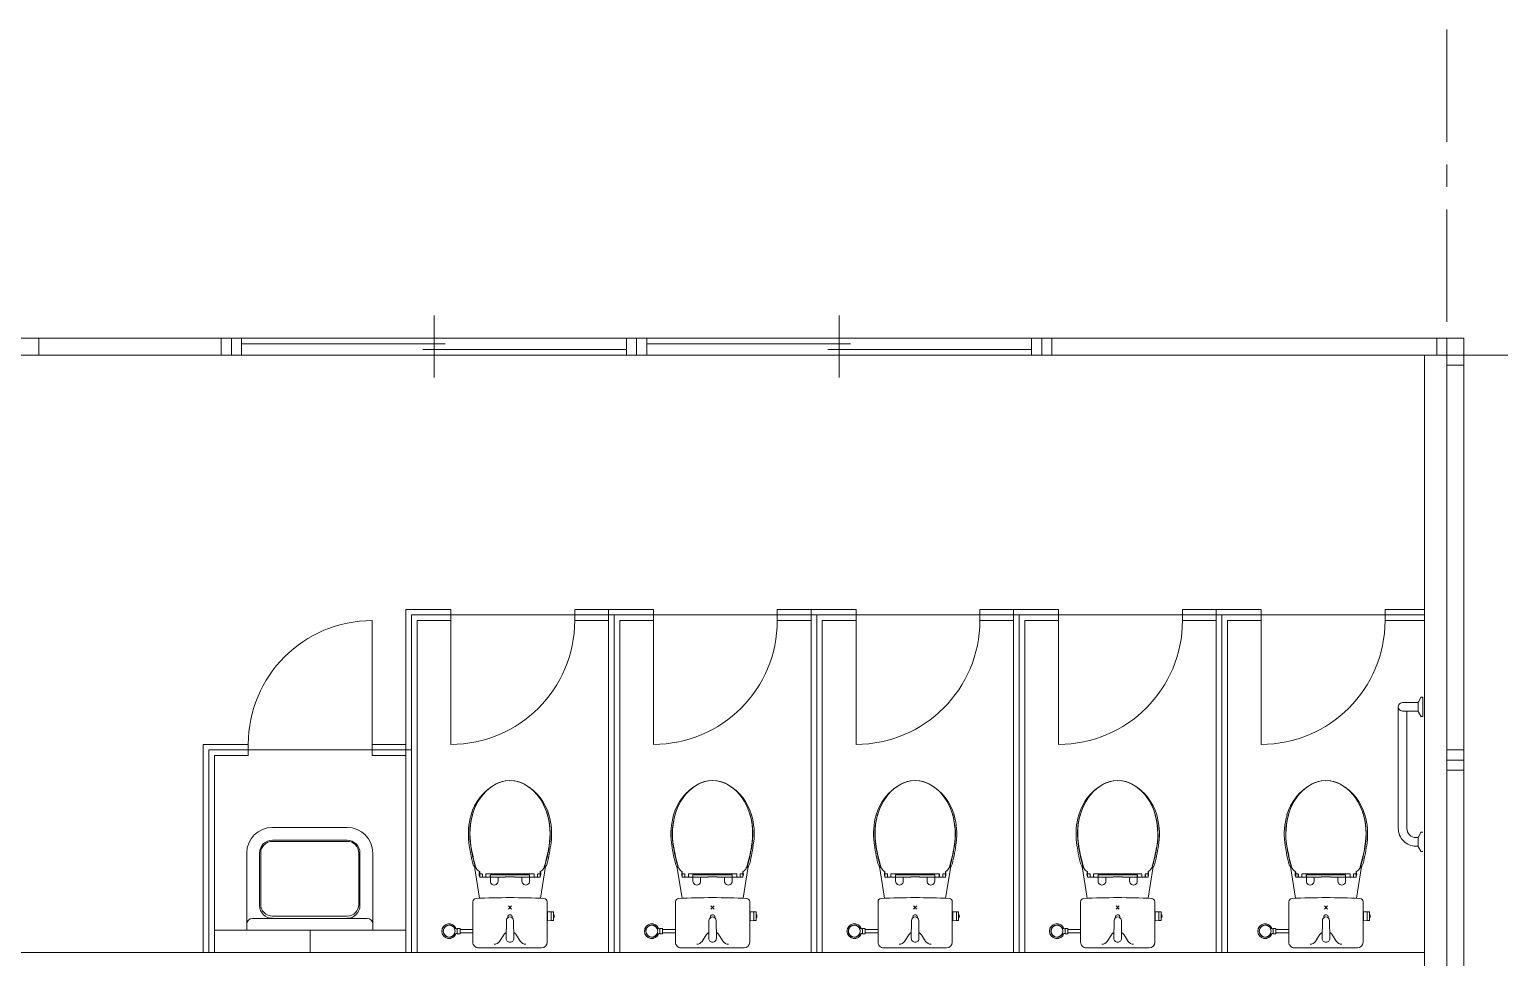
# Model space of a CAD drawing. Units: millimetres at full size, sheet at 1:100. Extents: x -84100 to 167013, y -59450 to 59350.
# Drawn here: x 154697 to 161229, y 34953 to 39077 of the extents above; entities that cross this region are included whole.
import ezdxf

# ---------------------------------------------------------------- set-up
doc = ezdxf.new("R2010")
doc.units = ezdxf.units.MM
doc.header["$LTSCALE"] = 100
doc.linetypes.add('CHAIN1', pattern=[8, 5, -1, 1, -1])
for name, color, linetype, lineweight in [('0-2_間仕切り', 5, 'Continuous', 9), ('0-4_通り芯', 3, 'Continuous', 9), ('0-5_通芯符号', 3, 'CHAIN1', 9), ('0-7_作図線', 7, 'Continuous', 9), ('0-9_階段', 6, 'Continuous', 9), ('0-B_部屋面積', 4, 'Continuous', 9)]:
    doc.layers.add(name, color=color, linetype=linetype, lineweight=lineweight)

msp = doc.modelspace()

# ---------------------------------------------------------------- linework, layer by layer
at = {"layer": '0-2_間仕切り'}
for p, q in [((156494.8, 37805.5), (156494.8, 37530.5)), ((158294.8, 37805.5), (158294.8, 37530.5)), ((155639.8, 37705.5), (157349.8, 37705.5)), ((157439.8, 37705.5), (159149.8, 37705.5)), ((155639.8, 37680.5), (156544.8, 37680.5)), ((155639.8, 37630.5), (157349.8, 37630.5)), ((156444.8, 37655.5), (157349.8, 37655.5)), ((157439.8, 37680.5), (158344.8, 37680.5)), ((157439.8, 37630.5), (159149.8, 37630.5)), ((158244.8, 37655.5), (159149.8, 37655.5))]:
    msp.add_line(p, q, dxfattribs=at)
at = {"layer": '0-4_通り芯'}
for p, q in [((154739.8, 37705.5), (155549.8, 37705.5)), ((159239.8, 37705.5), (160949.8, 37705.5)), ((155549.8, 37630.5), (154739.8, 37630.5)), ((159239.8, 37630.5), (160949.8, 37630.5)), ((160894.8, 32275.5), (160894.8, 37630.5)), ((160994.8, 37585.5), (160994.8, 35875.5)), ((161069.8, 35875.5), (161069.8, 37585.5)), ((160994.8, 35785.5), (160994.8, 34075.5)), ((161069.8, 34075.5), (161069.8, 35785.5)), ((160894.8, 34975.5), (152994.8, 34975.5))]:
    msp.add_line(p, q, dxfattribs=at)
at = {"layer": '0-5_通芯符号'}
for p, q in [((160994.8, 39077.4), (160994.8, 14524.4)), ((113782.3, 37630.5), (167012.6, 37630.5))]:
    msp.add_line(p, q, dxfattribs=at)
at = {"layer": '0-7_作図線'}
for p, q in [((154649.8, 37705.5), (154739.8, 37705.5)), ((154739.8, 37630.5), (154739.8, 37705.5)), ((155549.8, 37705.5), (155639.8, 37705.5)), ((155549.8, 37630.5), (155549.8, 37705.5)), ((155594.8, 37630.5), (155594.8, 37705.5)), ((155639.8, 37630.5), (155639.8, 37705.5)), ((157349.8, 37705.5), (157439.8, 37705.5)), ((157349.8, 37630.5), (157349.8, 37705.5)), ((157394.8, 37630.5), (157394.8, 37705.5)), ((157439.8, 37630.5), (157439.8, 37705.5)), ((159149.8, 37705.5), (159239.8, 37705.5)), ((159149.8, 37630.5), (159149.8, 37705.5)), ((159194.8, 37630.5), (159194.8, 37705.5)), ((159239.8, 37630.5), (159239.8, 37705.5)), ((160949.8, 37705.5), (161069.8, 37705.5)), ((160949.8, 37630.5), (160949.8, 37705.5)), ((160994.8, 37585.5), (160994.8, 37705.5)), ((161069.8, 37585.5), (161069.8, 37705.5)), ((154649.8, 37630.5), (154739.8, 37630.5)), ((155549.8, 37630.5), (155639.8, 37630.5)), ((157349.8, 37630.5), (157439.8, 37630.5)), ((159149.8, 37630.5), (159239.8, 37630.5)), ((160949.8, 37630.5), (161069.8, 37630.5)), ((160994.8, 37585.5), (161069.8, 37585.5)), ((160994.8, 35875.5), (161069.8, 35875.5)), ((160994.8, 35785.5), (160994.8, 35875.5)), ((161069.8, 35785.5), (161069.8, 35875.5)), ((160994.8, 35830.5), (161069.8, 35830.5)), ((160994.8, 35785.5), (161069.8, 35785.5))]:
    msp.add_line(p, q, dxfattribs=at)
at = {"layer": '0-9_階段'}
for p, q in [((156394.8, 36475.5), (156394.8, 34975.5)), ((160894.8, 36475.5), (156394.8, 36475.5)), ((157294.8, 36475.5), (157294.8, 34975.5)), ((158194.8, 36475.5), (158194.8, 34975.5)), ((159094.8, 36475.5), (159094.8, 34975.5)), ((159994.8, 36475.5), (159994.8, 34975.5)), ((155494.8, 35875.5), (155494.8, 34975.5)), ((156394.8, 35875.5), (155494.8, 35875.5))]:
    msp.add_line(p, q, dxfattribs=at)
at = {"layer": '0-B_部屋面積'}
for p, q in [((156219.8, 35850.5), (156219.8, 36450.5)), ((156369.8, 36500.5), (156369.8, 34975.5)), ((156569.8, 36500.5), (156369.8, 36500.5)), ((156419.8, 36450.5), (156419.8, 34975.5)), ((156569.8, 36450.5), (156419.8, 36450.5)), ((156569.8, 36500.5), (156569.8, 35900.5)), ((157119.8, 36500.5), (157119.8, 36450.5)), ((157269.8, 36500.5), (157119.8, 36500.5)), ((157269.8, 36450.5), (157119.8, 36450.5)), ((157269.8, 36500.5), (157269.8, 34975.5)), ((157469.8, 36500.5), (157269.8, 36500.5)), ((157319.8, 36450.5), (157319.8, 34975.5)), ((157469.8, 36450.5), (157319.8, 36450.5)), ((157469.8, 36500.5), (157469.8, 35900.5)), ((158019.8, 36500.5), (158019.8, 36450.5)), ((158169.8, 36500.5), (158019.8, 36500.5)), ((158169.8, 36450.5), (158019.8, 36450.5)), ((158169.8, 36500.5), (158169.8, 34975.5)), ((158369.8, 36500.5), (158169.8, 36500.5)), ((158219.8, 36450.5), (158219.8, 34975.5)), ((158369.8, 36450.5), (158219.8, 36450.5)), ((158369.8, 36500.5), (158369.8, 35900.5)), ((158919.8, 36500.5), (158919.8, 36450.5)), ((159069.8, 36500.5), (158919.8, 36500.5)), ((159069.8, 36450.5), (158919.8, 36450.5)), ((159269.8, 36500.5), (159069.8, 36500.5)), ((159069.8, 36500.5), (159069.8, 34975.5)), ((159269.8, 36450.5), (159119.8, 36450.5)), ((159119.8, 36450.5), (159119.8, 34975.5)), ((159269.8, 36500.5), (159269.8, 35900.5)), ((159969.8, 36500.5), (159819.8, 36500.5)), ((159819.8, 36500.5), (159819.8, 36450.5)), ((159969.8, 36450.5), (159819.8, 36450.5)), ((160169.8, 36500.5), (159969.8, 36500.5)), ((159969.8, 36500.5), (159969.8, 34975.5)), ((160169.8, 36450.5), (160019.8, 36450.5)), ((160019.8, 36450.5), (160019.8, 34975.5)), ((160169.8, 36500.5), (160169.8, 35900.5)), ((160719.8, 36500.5), (160719.8, 36450.5)), ((160894.8, 36500.5), (160719.8, 36500.5)), ((160894.8, 36450.5), (160719.8, 36450.5)), ((160778.7, 35527.2), (160778.7, 36067.2)), ((160867.7, 36086.2), (160797.7, 36086.2)), ((160867.7, 36045.2), (160867.7, 36089.2)), ((160868, 36090.2), (160878.3, 36108.2)), ((160887.7, 36109.7), (160880.9, 36109.7)), ((160887.7, 36024.7), (160887.7, 36109.7)), ((160867.7, 36048.2), (160797.7, 36048.2)), ((160816.7, 35527.2), (160816.7, 36048.2)), ((160878.3, 36026.2), (160868, 36044.2)), ((160887.7, 36024.7), (160880.9, 36024.7)), ((155469.8, 35900.5), (155469.8, 34975.5)), ((155669.8, 35900.5), (155469.8, 35900.5)), ((155669.8, 35850.5), (155669.8, 35900.5)), ((156369.8, 35900.5), (156219.8, 35900.5)), ((155519.8, 35850.5), (155519.8, 34975.5)), ((155669.8, 35850.5), (155519.8, 35850.5)), ((156369.8, 35850.5), (156219.8, 35850.5)), ((155776.8, 35531.5), (156108.8, 35531.5)), ((155776.8, 35474.5), (156108.8, 35474.5)), ((155776.8, 35469.5), (156108.8, 35469.5)), ((160867.7, 35486.2), (160857.7, 35486.2)), ((160867.7, 35445.2), (160867.7, 35489.2)), ((160868, 35490.2), (160878.3, 35508.2)), ((160887.7, 35509.7), (160880.9, 35509.7)), ((155662.8, 35075.5), (155662.8, 35417.5)), ((155719.8, 35417.5), (155719.8, 35184.5)), ((155724.8, 35417.5), (155724.8, 35189.5)), ((156160.8, 35189.5), (156160.8, 35417.5)), ((156165.8, 35184.5), (156165.8, 35417.5)), ((156222.8, 35075.5), (156222.8, 35417.5)), ((160867.7, 35448.2), (160857.7, 35448.2)), ((160878.3, 35426.2), (160868, 35444.2)), ((160887.7, 35424.7), (160880.9, 35424.7)), ((156696.8, 35216.4), (156674.2, 35357.5)), ((156967.7, 35216.4), (156990.4, 35357.5)), ((157596.8, 35216.4), (157574.2, 35357.5)), ((157867.8, 35216.4), (157890.4, 35357.5)), ((158496.8, 35216.4), (158474.2, 35357.5)), ((158767.8, 35216.4), (158790.4, 35357.5)), ((159396.8, 35216.4), (159374.2, 35357.5)), ((159667.8, 35216.4), (159690.4, 35357.5)), ((160321.8, 35216.4), (160299.2, 35357.5)), ((160592.8, 35216.4), (160615.4, 35357.5)), ((156697.8, 35311.5), (156697.8, 35333.3)), ((156697.8, 35324.5), (156707.8, 35324.5)), ((156698.8, 35310.5), (156709.6, 35310.5)), ((156699.5, 35324.5), (156707.6, 35324.3)), ((156709.6, 35322.2), (156709.6, 35310.5)), ((156709.8, 35322.5), (156709.8, 35311.5)), ((156710.8, 35310.5), (156723.8, 35310.5)), ((156724.8, 35311.5), (156724.8, 35324.9)), ((156724.8, 35324.9), (156725, 35324.9)), ((156725, 35311.5), (156725, 35324.9)), ((156725, 35324.9), (156802.3, 35324.9)), ((156744, 35310.5), (156726, 35310.5)), ((156745, 35319.2), (156745, 35311.5)), ((156745.3, 35320.2), (156745.3, 35292.5)), ((156809.3, 35310.5), (156746.3, 35310.5)), ((156821.3, 35320.5), (156747.1, 35321.2)), ((156779.2, 35310.5), (156779.2, 35305.5)), ((156779.3, 35305.5), (156779.3, 35292.5)), ((156813.7, 35311.5), (156850.9, 35311.5)), ((156832.3, 35320.5), (156821.3, 35320.5)), ((156843.3, 35320.5), (156832.3, 35320.5)), ((156852.3, 35320.5), (156843.3, 35320.5)), ((156917.5, 35321.2), (156852.3, 35320.5)), ((156855.3, 35310.5), (156918.3, 35310.5)), ((156862.3, 35324.9), (156939.5, 35324.9)), ((156885.3, 35292.5), (156885.3, 35305.5)), ((156885.4, 35305.5), (156885.4, 35310.5)), ((156919.3, 35320.2), (156919.3, 35292.5)), ((156919.5, 35311.5), (156919.5, 35319.2)), ((156938.5, 35310.5), (156920.5, 35310.5)), ((156939.5, 35324.9), (156939.5, 35311.5)), ((156939.5, 35324.9), (156939.8, 35324.9)), ((156939.8, 35311.5), (156939.8, 35324.9)), ((156940.8, 35310.5), (156953.8, 35310.5)), ((156954.8, 35322.5), (156954.8, 35311.5)), ((156955, 35310.5), (156955, 35322.2)), ((156955, 35310.5), (156965.8, 35310.5)), ((156956.8, 35324.5), (156966.8, 35324.5)), ((156956.9, 35324.3), (156965.1, 35324.5)), ((156966.8, 35311.5), (156966.8, 35333.3)), ((157597.8, 35311.5), (157597.8, 35333.3)), ((157597.8, 35324.5), (157607.8, 35324.5)), ((157598.8, 35310.5), (157609.6, 35310.5)), ((157599.5, 35324.5), (157607.7, 35324.3)), ((157609.6, 35322.2), (157609.6, 35310.5)), ((157609.8, 35322.5), (157609.8, 35311.5)), ((157610.8, 35310.5), (157623.8, 35310.5)), ((157624.8, 35311.5), (157624.8, 35324.9)), ((157624.8, 35324.9), (157625, 35324.9)), ((157625, 35311.5), (157625, 35324.9)), ((157625, 35324.9), (157702.3, 35324.9)), ((157644, 35310.5), (157626, 35310.5)), ((157645, 35319.2), (157645, 35311.5)), ((157645.3, 35320.2), (157645.3, 35292.5)), ((157709.3, 35310.5), (157646.3, 35310.5)), ((157721.3, 35320.5), (157647.1, 35321.2)), ((157679.2, 35310.5), (157679.2, 35305.5)), ((157679.3, 35305.5), (157679.3, 35292.5)), ((157713.6, 35311.5), (157750.9, 35311.5)), ((157732.3, 35320.5), (157721.3, 35320.5)), ((157743.3, 35320.5), (157732.3, 35320.5)), ((157752.3, 35320.5), (157743.3, 35320.5)), ((157817.5, 35321.2), (157752.3, 35320.5)), ((157755.3, 35310.5), (157818.3, 35310.5)), ((157762.3, 35324.9), (157839.5, 35324.9)), ((157785.3, 35292.5), (157785.3, 35305.5)), ((157785.4, 35305.5), (157785.4, 35310.5)), ((157819.3, 35320.2), (157819.3, 35292.5)), ((157819.5, 35311.5), (157819.5, 35319.2)), ((157838.5, 35310.5), (157820.5, 35310.5)), ((157839.5, 35324.9), (157839.5, 35311.5)), ((157839.5, 35324.9), (157839.8, 35324.9)), ((157839.8, 35311.5), (157839.8, 35324.9)), ((157840.8, 35310.5), (157853.8, 35310.5)), ((157854.8, 35322.5), (157854.8, 35311.5)), ((157855, 35310.5), (157855, 35322.2)), ((157855, 35310.5), (157865.8, 35310.5)), ((157856.8, 35324.5), (157866.8, 35324.5)), ((157856.9, 35324.3), (157865.1, 35324.5)), ((157866.8, 35311.5), (157866.8, 35333.3)), ((158497.8, 35311.5), (158497.8, 35333.3)), ((158497.8, 35324.5), (158507.8, 35324.5)), ((158498.8, 35310.5), (158509.6, 35310.5)), ((158499.5, 35324.5), (158507.6, 35324.3)), ((158509.6, 35322.2), (158509.6, 35310.5)), ((158509.8, 35322.5), (158509.8, 35311.5)), ((158510.8, 35310.5), (158523.8, 35310.5)), ((158524.8, 35311.5), (158524.8, 35324.9)), ((158524.8, 35324.9), (158525, 35324.9)), ((158525, 35311.5), (158525, 35324.9)), ((158525, 35324.9), (158602.3, 35324.9)), ((158544, 35310.5), (158526, 35310.5)), ((158545, 35319.2), (158545, 35311.5)), ((158545.3, 35320.2), (158545.3, 35292.5)), ((158609.3, 35310.5), (158546.3, 35310.5)), ((158621.3, 35320.5), (158547.1, 35321.2)), ((158579.2, 35310.5), (158579.2, 35305.5)), ((158579.3, 35305.5), (158579.3, 35292.5)), ((158613.7, 35311.5), (158650.9, 35311.5)), ((158632.3, 35320.5), (158621.3, 35320.5)), ((158643.3, 35320.5), (158632.3, 35320.5)), ((158652.3, 35320.5), (158643.3, 35320.5)), ((158717.5, 35321.2), (158652.3, 35320.5)), ((158655.3, 35310.5), (158718.3, 35310.5)), ((158662.3, 35324.9), (158739.5, 35324.9)), ((158685.3, 35292.5), (158685.3, 35305.5)), ((158685.4, 35305.5), (158685.4, 35310.5)), ((158719.3, 35320.2), (158719.3, 35292.5)), ((158719.5, 35311.5), (158719.5, 35319.2)), ((158738.5, 35310.5), (158720.5, 35310.5)), ((158739.5, 35324.9), (158739.5, 35311.5)), ((158739.5, 35324.9), (158739.8, 35324.9)), ((158739.8, 35311.5), (158739.8, 35324.9)), ((158740.8, 35310.5), (158753.8, 35310.5)), ((158754.8, 35322.5), (158754.8, 35311.5)), ((158755, 35310.5), (158755, 35322.2)), ((158755, 35310.5), (158765.8, 35310.5)), ((158756.8, 35324.5), (158766.8, 35324.5)), ((158756.9, 35324.3), (158765.1, 35324.5)), ((158766.8, 35311.5), (158766.8, 35333.3)), ((159397.8, 35311.5), (159397.8, 35333.3)), ((159397.8, 35324.5), (159407.8, 35324.5)), ((159398.8, 35310.5), (159409.6, 35310.5)), ((159399.5, 35324.5), (159407.6, 35324.3)), ((159409.6, 35322.2), (159409.6, 35310.5)), ((159409.8, 35322.5), (159409.8, 35311.5)), ((159410.8, 35310.5), (159423.8, 35310.5)), ((159424.8, 35311.5), (159424.8, 35324.9)), ((159424.8, 35324.9), (159425, 35324.9)), ((159425, 35311.5), (159425, 35324.9)), ((159425, 35324.9), (159502.3, 35324.9)), ((159444, 35310.5), (159426, 35310.5)), ((159445, 35319.2), (159445, 35311.5)), ((159445.3, 35320.2), (159445.3, 35292.5)), ((159509.3, 35310.5), (159446.3, 35310.5)), ((159521.3, 35320.5), (159447.1, 35321.2)), ((159479.2, 35310.5), (159479.2, 35305.5)), ((159479.3, 35305.5), (159479.3, 35292.5)), ((159513.7, 35311.5), (159550.9, 35311.5)), ((159532.3, 35320.5), (159521.3, 35320.5)), ((159543.3, 35320.5), (159532.3, 35320.5)), ((159552.3, 35320.5), (159543.3, 35320.5)), ((159617.5, 35321.2), (159552.3, 35320.5)), ((159555.3, 35310.5), (159618.3, 35310.5)), ((159562.3, 35324.9), (159639.5, 35324.9)), ((159585.3, 35292.5), (159585.3, 35305.5)), ((159585.4, 35305.5), (159585.4, 35310.5)), ((159619.3, 35320.2), (159619.3, 35292.5)), ((159619.5, 35311.5), (159619.5, 35319.2)), ((159638.5, 35310.5), (159620.5, 35310.5)), ((159639.5, 35324.9), (159639.5, 35311.5)), ((159639.5, 35324.9), (159639.8, 35324.9)), ((159639.8, 35311.5), (159639.8, 35324.9)), ((159640.8, 35310.5), (159653.8, 35310.5)), ((159654.8, 35322.5), (159654.8, 35311.5)), ((159655, 35310.5), (159655, 35322.2)), ((159655, 35310.5), (159665.8, 35310.5)), ((159656.8, 35324.5), (159666.8, 35324.5)), ((159656.9, 35324.3), (159665.1, 35324.5)), ((159666.8, 35311.5), (159666.8, 35333.3)), ((160322.8, 35311.5), (160322.8, 35333.3)), ((160322.8, 35324.5), (160332.8, 35324.5)), ((160323.8, 35310.5), (160334.6, 35310.5)), ((160324.5, 35324.5), (160332.6, 35324.3)), ((160334.6, 35322.2), (160334.6, 35310.5)), ((160334.8, 35322.5), (160334.8, 35311.5)), ((160335.8, 35310.5), (160348.8, 35310.5)), ((160349.8, 35324.9), (160350, 35324.9)), ((160349.8, 35311.5), (160349.8, 35324.9)), ((160350, 35324.9), (160427.3, 35324.9)), ((160350, 35311.5), (160350, 35324.9)), ((160369, 35310.5), (160351, 35310.5)), ((160370, 35319.2), (160370, 35311.5)), ((160370.3, 35320.2), (160370.3, 35292.5)), ((160434.3, 35310.5), (160371.3, 35310.5)), ((160446.3, 35320.5), (160372.1, 35321.2)), ((160404.2, 35310.5), (160404.2, 35305.5)), ((160404.3, 35305.5), (160404.3, 35292.5)), ((160427.3, 35324.9), (160428.3, 35324.9)), ((160428.3, 35324.9), (160429.4, 35324.9)), ((160429.4, 35324.9), (160430.7, 35324.9)), ((160430.7, 35324.9), (160432.1, 35324.9)), ((160432.1, 35324.9), (160433.7, 35324.9)), ((160433.7, 35324.9), (160435.4, 35324.9)), ((160435.4, 35324.9), (160437.3, 35324.9)), ((160437.3, 35324.9), (160439.3, 35324.9)), ((160438.6, 35311.5), (160475.9, 35311.5)), ((160439.3, 35324.9), (160441.5, 35324.9)), ((160441.5, 35324.9), (160443.8, 35325)), ((160443.8, 35325), (160446.3, 35325)), ((160446.3, 35325), (160451.8, 35325)), ((160457.3, 35320.5), (160446.3, 35320.5)), ((160451.8, 35325), (160457.3, 35325)), ((160457.3, 35325), (160462.8, 35325)), ((160468.3, 35320.5), (160457.3, 35320.5)), ((160462.8, 35325), (160468.3, 35325)), ((160468.3, 35325), (160470.7, 35325)), ((160470.7, 35325), (160473.1, 35324.9)), ((160473.1, 35324.9), (160475.2, 35324.9)), ((160475.2, 35324.9), (160477.3, 35324.9)), ((160477.3, 35324.9), (160479.1, 35324.9)), ((160479.1, 35324.9), (160480.9, 35324.9)), ((160480.3, 35310.5), (160543.3, 35310.5)), ((160480.9, 35324.9), (160482.4, 35324.9)), ((160482.4, 35324.9), (160483.9, 35324.9)), ((160483.9, 35324.9), (160485.2, 35324.9)), ((160485.2, 35324.9), (160486.3, 35324.9)), ((160486.3, 35324.9), (160487.3, 35324.9)), ((160510.3, 35292.5), (160510.3, 35305.5)), ((160510.4, 35305.5), (160510.4, 35310.5)), ((160544.3, 35320.2), (160544.3, 35292.5)), ((160544.5, 35311.5), (160544.5, 35319.2)), ((160563.5, 35310.5), (160545.5, 35310.5)), ((160564.5, 35324.9), (160564.5, 35311.5)), ((160564.8, 35311.5), (160564.8, 35324.9)), ((160565.8, 35310.5), (160578.8, 35310.5)), ((160579.8, 35322.5), (160579.8, 35311.5)), ((160580, 35310.5), (160580, 35322.2)), ((160580, 35310.5), (160590.8, 35310.5)), ((160581.8, 35324.5), (160591.8, 35324.5)), ((160581.9, 35324.3), (160590.1, 35324.5)), ((160591.8, 35311.5), (160591.8, 35333.3)), ((156667.3, 35200.7), (156667.3, 35021.5)), ((156839.4, 35168.4), (156825.2, 35182.6)), ((156839.4, 35182.6), (156825.2, 35168.4)), ((156997.3, 35200.7), (156997.3, 35021.5)), ((156999.3, 35153), (156997.3, 35153)), ((156999.3, 35118), (156999.3, 35156)), ((157015, 35156.5), (157000.3, 35157)), ((157015.3, 35156.2), (157015.3, 35117.7)), ((157015.3, 35156.2), (157024.3, 35156.2)), ((157025.3, 35155.2), (157025.3, 35118.7)), ((157567.3, 35200.7), (157567.3, 35021.5)), ((157739.4, 35168.4), (157725.2, 35182.6)), ((157739.4, 35182.6), (157725.2, 35168.4)), ((157897.3, 35200.7), (157897.3, 35021.5)), ((157899.3, 35153), (157897.3, 35153)), ((157899.3, 35118), (157899.3, 35156)), ((157915, 35156.5), (157900.3, 35157)), ((157915.3, 35156.2), (157915.3, 35117.7)), ((157915.3, 35156.2), (157924.3, 35156.2)), ((157925.3, 35155.2), (157925.3, 35118.7)), ((158467.3, 35200.7), (158467.3, 35021.5)), ((158639.4, 35168.4), (158625.2, 35182.6)), ((158639.4, 35182.6), (158625.2, 35168.4)), ((158797.3, 35200.7), (158797.3, 35021.5)), ((158799.3, 35153), (158797.3, 35153)), ((158799.3, 35118), (158799.3, 35156)), ((158815, 35156.5), (158800.3, 35157)), ((158815.3, 35156.2), (158815.3, 35117.7)), ((158815.3, 35156.2), (158824.3, 35156.2)), ((158825.3, 35155.2), (158825.3, 35118.7)), ((159367.3, 35200.7), (159367.3, 35021.5)), ((159539.4, 35168.4), (159525.2, 35182.6)), ((159539.4, 35182.6), (159525.2, 35168.4)), ((159697.3, 35200.7), (159697.3, 35021.5)), ((159699.3, 35153), (159697.3, 35153)), ((159699.3, 35118), (159699.3, 35156)), ((159715, 35156.5), (159700.3, 35157)), ((159715.3, 35156.2), (159715.3, 35117.7)), ((159715.3, 35156.2), (159724.3, 35156.2)), ((159725.3, 35155.2), (159725.3, 35118.7)), ((160292.3, 35200.7), (160292.3, 35021.5)), ((160464.4, 35182.6), (160450.2, 35168.4)), ((160464.4, 35168.4), (160450.2, 35182.6)), ((160622.3, 35200.7), (160622.3, 35021.5)), ((160624.3, 35153), (160622.3, 35153)), ((160624.3, 35118), (160624.3, 35156)), ((160640, 35156.5), (160625.3, 35157)), ((160640.3, 35156.2), (160649.3, 35156.2)), ((160640.3, 35156.2), (160640.3, 35117.7)), ((160650.3, 35155.2), (160650.3, 35118.7)), ((155519.8, 35075.5), (156369.8, 35075.5)), ((155687.8, 35126.5), (156197.8, 35126.5)), ((155776.8, 35137.5), (156108.8, 35137.5)), ((155944.8, 34975.5), (155944.8, 35075.5)), ((156598.3, 35081.5), (156599, 35082.3)), ((156598.3, 35081.5), (156598.3, 35059.5)), ((156599, 35082.3), (156609.5, 35082.3)), ((156610.3, 35081.5), (156609.5, 35082.3)), ((156610.3, 35081.5), (156610.3, 35059.5)), ((156667.3, 35077.8), (156610.3, 35077.8)), ((156815.3, 35038.7), (156816.3, 35117.6)), ((156849.3, 35038.7), (156848.3, 35117.6)), ((156999.3, 35121), (156997.3, 35121)), ((157015, 35117.5), (157000.3, 35117)), ((157015.3, 35117.7), (157024.3, 35117.7)), ((157498.3, 35081.5), (157499, 35082.3)), ((157498.3, 35081.5), (157498.3, 35059.5)), ((157499, 35082.3), (157509.5, 35082.3)), ((157510.3, 35081.5), (157509.5, 35082.3)), ((157510.3, 35081.5), (157510.3, 35059.5)), ((157567.3, 35077.8), (157510.3, 35077.8)), ((157715.3, 35038.7), (157716.3, 35117.6)), ((157749.3, 35038.7), (157748.3, 35117.6)), ((157899.3, 35121), (157897.3, 35121)), ((157915, 35117.5), (157900.3, 35117)), ((157915.3, 35117.7), (157924.3, 35117.7)), ((158398.3, 35081.5), (158399, 35082.3)), ((158398.3, 35081.5), (158398.3, 35059.5)), ((158399, 35082.3), (158409.6, 35082.3)), ((158410.3, 35081.5), (158409.6, 35082.3)), ((158410.3, 35081.5), (158410.3, 35059.5)), ((158467.3, 35077.8), (158410.3, 35077.8)), ((158615.3, 35038.7), (158616.3, 35117.6)), ((158649.3, 35038.7), (158648.3, 35117.6)), ((158799.3, 35121), (158797.3, 35121)), ((158815, 35117.5), (158800.3, 35117)), ((158815.3, 35117.7), (158824.3, 35117.7)), ((159298.3, 35081.5), (159299, 35082.3)), ((159298.3, 35081.5), (159298.3, 35059.5)), ((159299, 35082.3), (159309.5, 35082.3)), ((159310.3, 35081.5), (159309.5, 35082.3)), ((159310.3, 35081.5), (159310.3, 35059.5)), ((159367.3, 35077.8), (159310.3, 35077.8)), ((159515.3, 35038.7), (159516.3, 35117.6)), ((159549.3, 35038.7), (159548.3, 35117.6)), ((159699.3, 35121), (159697.3, 35121)), ((159715, 35117.5), (159700.3, 35117)), ((159715.3, 35117.7), (159724.3, 35117.7)), ((160235.3, 35081.5), (160234.5, 35082.3)), ((160235.3, 35081.5), (160235.3, 35059.5)), ((160292.3, 35077.8), (160235.3, 35077.8)), ((160440.3, 35038.7), (160441.3, 35117.6)), ((160474.3, 35038.7), (160473.3, 35117.6)), ((160624.3, 35121), (160622.3, 35121)), ((160640, 35117.5), (160625.3, 35117)), ((160640.3, 35117.7), (160649.3, 35117.7)), ((156598.3, 35059.5), (156599, 35058.8)), ((156599, 35058.8), (156609.5, 35058.8)), ((156610.3, 35059.5), (156609.5, 35058.8)), ((156667.3, 35063.2), (156610.3, 35063.2)), ((156804.3, 35054), (156785.6, 35024.4)), ((156878.9, 35024.4), (156860.2, 35054)), ((157498.3, 35059.5), (157499, 35058.8)), ((157499, 35058.8), (157509.5, 35058.8)), ((157510.3, 35059.5), (157509.5, 35058.8)), ((157567.3, 35063.2), (157510.3, 35063.2)), ((157704.3, 35054), (157685.6, 35024.4)), ((157778.9, 35024.4), (157760.2, 35054)), ((158398.3, 35059.5), (158399, 35058.8)), ((158399, 35058.8), (158409.6, 35058.8)), ((158410.3, 35059.5), (158409.6, 35058.8)), ((158467.3, 35063.2), (158410.3, 35063.2)), ((158604.3, 35054), (158585.6, 35024.4)), ((158678.9, 35024.4), (158660.2, 35054)), ((159298.3, 35059.5), (159299, 35058.8)), ((159299, 35058.8), (159309.5, 35058.8)), ((159310.3, 35059.5), (159309.5, 35058.8)), ((159367.3, 35063.2), (159310.3, 35063.2)), ((159504.3, 35054), (159485.7, 35024.4)), ((159578.9, 35024.4), (159560.2, 35054)), ((160224, 35058.8), (160234.5, 35058.8)), ((160235.3, 35059.5), (160234.5, 35058.8)), ((160292.3, 35063.2), (160235.3, 35063.2)), ((160429.3, 35054), (160410.7, 35024.4)), ((160503.9, 35024.4), (160485.2, 35054)), ((156972.3, 34996.5), (156692.3, 34996.5)), ((157872.3, 34996.5), (157592.3, 34996.5)), ((158772.3, 34996.5), (158492.3, 34996.5)), ((159672.3, 34996.5), (159392.3, 34996.5)), ((160597.3, 34996.5), (160317.3, 34996.5))]:
    msp.add_line(p, q, dxfattribs=at)
for points in [[(156802.3, 35324.9), (156803.3, 35324.9), (156804.4, 35324.9), (156805.7, 35324.9), (156807.1, 35324.9), (156808.7, 35324.9), (156810.4, 35324.9), (156812.3, 35324.9), (156814.3, 35324.9), (156816.5, 35324.9), (156818.8, 35325), (156821.3, 35325), (156826.8, 35325), (156832.3, 35325), (156837.8, 35325), (156843.3, 35325), (156845.8, 35325), (156848.1, 35324.9), (156850.2, 35324.9), (156852.3, 35324.9), (156854.2, 35324.9), (156855.9, 35324.9), (156857.5, 35324.9), (156858.9, 35324.9), (156860.2, 35324.9), (156861.3, 35324.9), (156862.3, 35324.9)], [(157702.3, 35324.9), (157703.3, 35324.9), (157704.4, 35324.9), (157705.7, 35324.9), (157707.1, 35324.9), (157708.7, 35324.9), (157710.4, 35324.9), (157712.3, 35324.9), (157714.3, 35324.9), (157716.5, 35324.9), (157718.8, 35325), (157721.3, 35325), (157726.8, 35325), (157732.3, 35325), (157737.8, 35325), (157743.3, 35325), (157745.7, 35325), (157748.1, 35324.9), (157750.2, 35324.9), (157752.3, 35324.9), (157754.2, 35324.9), (157755.9, 35324.9), (157757.4, 35324.9), (157758.9, 35324.9), (157760.2, 35324.9), (157761.3, 35324.9), (157762.3, 35324.9)], [(158602.3, 35324.9), (158603.3, 35324.9), (158604.4, 35324.9), (158605.7, 35324.9), (158607.1, 35324.9), (158608.7, 35324.9), (158610.4, 35324.9), (158612.3, 35324.9), (158614.3, 35324.9), (158616.5, 35324.9), (158618.8, 35325), (158621.3, 35325), (158626.8, 35325), (158632.3, 35325), (158637.8, 35325), (158643.3, 35325), (158645.8, 35325), (158648.1, 35324.9), (158650.3, 35324.9), (158652.3, 35324.9), (158654.2, 35324.9), (158655.9, 35324.9), (158657.4, 35324.9), (158658.9, 35324.9), (158660.2, 35324.9), (158661.3, 35324.9), (158662.3, 35324.9)], [(159502.3, 35324.9), (159503.3, 35324.9), (159504.4, 35324.9), (159505.7, 35324.9), (159507.1, 35324.9), (159508.7, 35324.9), (159510.4, 35324.9), (159512.3, 35324.9), (159514.3, 35324.9), (159516.5, 35324.9), (159518.8, 35325), (159521.3, 35325), (159526.8, 35325), (159532.3, 35325), (159537.8, 35325), (159543.3, 35325), (159545.7, 35325), (159548.1, 35324.9), (159550.2, 35324.9), (159552.3, 35324.9), (159554.1, 35324.9), (159555.9, 35324.9), (159557.4, 35324.9), (159558.9, 35324.9), (159560.2, 35324.9), (159561.3, 35324.9), (159562.3, 35324.9)], [(160542.5, 35321.2), (160477.3, 35320.5), (160468.3, 35320.5)], [(160487.3, 35324.9), (160564.5, 35324.9), (160564.8, 35324.9)], [(160223.3, 35081.5), (160224, 35082.3), (160234.5, 35082.3)], [(160223.3, 35081.5), (160223.3, 35059.5), (160224, 35058.8)]]:
    msp.add_lwpolyline(points, dxfattribs=at)
for centre in [(156562.3, 35070.5), (157462.3, 35070.5), (158362.3, 35070.5), (159262.3, 35070.5), (160187.3, 35070.5)]:
    msp.add_circle(centre, 26.2, dxfattribs=at)
for centre, radius, start, end in [((156219.8, 35900.5), 550, 89.99998, 179.99997), ((156569.8, 36450.5), 550, 269.99998, 359.99997), ((157469.8, 36450.5), 550, 269.99998, 359.99997), ((158369.8, 36450.5), 550, 269.99998, 359.99997), ((159269.8, 36450.5), 550, 269.99998, 359.99997), ((160169.8, 36450.5), 550, 269.99998, 359.99997), ((160797.7, 36067.2), 19, 89.99998, 270.00035), ((160869.7, 36089.2), 2, 150.09999, 179.99998), ((160880.9, 36106.7), 3, 89.99998, 150.10197), ((160869.7, 36045.2), 2, 179.99998, 209.89998), ((160880.9, 36027.7), 3, 209.89799, 269.99998), ((156832.3, 35602.5), 137, 54.263, 125.737), ((156832.3, 35602.5), 137, 59.91093, 120.08907), ((157732.3, 35602.5), 137, 54.263, 125.737), ((157732.3, 35602.5), 137, 59.91093, 120.08907), ((158632.3, 35602.5), 137, 54.263, 125.737), ((158632.3, 35602.5), 137, 59.91093, 120.08907), ((159532.3, 35602.5), 137, 54.263, 125.737), ((159532.3, 35602.5), 137, 59.91093, 120.08907), ((160457.3, 35602.5), 137, 54.263, 125.737), ((160457.3, 35602.5), 137, 59.91093, 120.08907), ((156877.4, 35524.6), 227, 120.08908, 163.94279), ((156883.7, 35531.1), 225, 125.73701, 162.49823), ((156787.2, 35524.6), 227, 16.05721, 59.91092), ((156780.9, 35531.1), 225, 17.50175, 54.26297), ((157777.4, 35524.6), 227, 120.08908, 163.94279), ((157783.7, 35531.1), 225, 125.73701, 162.49823), ((157687.2, 35524.6), 227, 16.05721, 59.91092), ((157680.9, 35531.1), 225, 17.50175, 54.26297), ((158677.4, 35524.6), 227, 120.08908, 163.94279), ((158683.7, 35531.1), 225, 125.73701, 162.49823), ((158587.2, 35524.6), 227, 16.05721, 59.91092), ((158580.9, 35531.1), 225, 17.50175, 54.26297), ((159577.4, 35524.6), 227, 120.08908, 163.94279), ((159583.7, 35531.1), 225, 125.73701, 162.49823), ((159487.2, 35524.6), 227, 16.05721, 59.91092), ((159480.9, 35531.1), 225, 17.50175, 54.26297), ((160502.4, 35524.6), 227, 120.08908, 163.94279), ((160508.7, 35531.1), 225, 125.73701, 162.49823), ((160412.2, 35524.6), 227, 16.05721, 59.91092), ((160405.9, 35531.1), 225, 17.50175, 54.26297), ((156954.3, 35502.5), 301, 161.21661, 188.14403), ((156974.3, 35502.5), 320, 162.49823, 189.74916), ((156710.3, 35502.5), 301, 351.85596, 18.78337), ((156690.3, 35502.5), 320, 350.25082, 17.50175), ((157854.3, 35502.5), 301, 161.21661, 188.14403), ((157874.3, 35502.5), 320, 162.49823, 189.74916), ((157610.3, 35502.5), 301, 351.85596, 18.78337), ((157590.3, 35502.5), 320, 350.25082, 17.50175), ((158754.3, 35502.5), 301, 161.21661, 188.14403), ((158774.3, 35502.5), 320, 162.49823, 189.74916), ((158510.3, 35502.5), 301, 351.85596, 18.78337), ((158490.3, 35502.5), 320, 350.25082, 17.50175), ((159654.3, 35502.5), 301, 161.21661, 188.14403), ((159674.3, 35502.5), 320, 162.49823, 189.74916), ((159410.3, 35502.5), 301, 351.85596, 18.78337), ((159390.3, 35502.5), 320, 350.25082, 17.50175), ((160579.3, 35502.5), 301, 161.21661, 188.14403), ((160599.3, 35502.5), 320, 162.49823, 189.74916), ((160335.3, 35502.5), 301, 351.85596, 18.78337), ((160315.3, 35502.5), 320, 350.25082, 17.50175), ((155776.8, 35417.5), 114, 89.99998, 179.99998), ((156108.8, 35417.5), 114, 0, 90), ((156954.3, 35502.5), 307, 163.94279, 187.26556), ((156710.3, 35502.5), 307, 352.73442, 16.05719), ((157854.3, 35502.5), 307, 163.94279, 187.26556), ((157610.3, 35502.5), 307, 352.73442, 16.05719), ((158754.3, 35502.5), 307, 163.94279, 187.26556), ((158510.3, 35502.5), 307, 352.73442, 16.05719), ((159654.3, 35502.5), 307, 163.94279, 187.26556), ((159410.3, 35502.5), 307, 352.73442, 16.05719), ((160579.3, 35502.5), 307, 163.94279, 187.26556), ((160335.3, 35502.5), 307, 352.73442, 16.05719), ((155776.8, 35417.5), 57, 89.99998, 179.99998), ((155776.8, 35417.5), 52, 89.99998, 179.99998), ((156108.8, 35417.5), 57, 0, 90), ((156108.8, 35417.5), 52, 0, 90), ((160857.7, 35527.2), 79, 179.99998, 269.99998), ((160857.7, 35527.2), 41, 179.99998, 269.99998), ((160869.7, 35489.2), 2, 150.09999, 179.99998), ((160880.9, 35506.7), 3, 89.99998, 150.10098), ((157443.3, 35564.8), 800, 187.26556, 193.98289), ((157487.8, 35578.8), 840, 188.14404, 194.30159), ((157506.5, 35593.9), 860, 189.74918, 196.01047), ((156158.1, 35593.9), 860, 343.98949, 350.25081), ((156176.7, 35578.8), 840, 345.69839, 351.85594), ((156221.2, 35564.8), 800, 346.01709, 352.73442), ((158343.3, 35564.8), 800, 187.26556, 193.98289), ((158387.8, 35578.8), 840, 188.14404, 194.30159), ((158406.5, 35593.9), 860, 189.74918, 196.01047), ((157058.1, 35593.9), 860, 343.98949, 350.25081), ((157076.7, 35578.8), 840, 345.69839, 351.85594), ((157121.2, 35564.8), 800, 346.01709, 352.73442), ((159243.3, 35564.8), 800, 187.26556, 193.98289), ((159287.8, 35578.8), 840, 188.14404, 194.30159), ((159306.5, 35593.9), 860, 189.74918, 196.01047), ((157958.1, 35593.9), 860, 343.98949, 350.25081), ((157976.7, 35578.8), 840, 345.69839, 351.85594), ((158021.2, 35564.8), 800, 346.01709, 352.73442), ((160143.3, 35564.8), 800, 187.26556, 193.98289), ((160187.9, 35578.8), 840, 188.14404, 194.30159), ((160206.5, 35593.9), 860, 189.74918, 196.01047), ((158858.1, 35593.9), 860, 343.98949, 350.25081), ((158876.7, 35578.8), 840, 345.69839, 351.85594), ((158921.2, 35564.8), 800, 346.01709, 352.73442), ((161068.3, 35564.8), 800, 187.26556, 193.98289), ((161112.8, 35578.8), 840, 188.14404, 194.30159), ((161131.5, 35593.9), 860, 189.74918, 196.01047), ((159783.1, 35593.9), 860, 343.98949, 350.25081), ((159801.7, 35578.8), 840, 345.69839, 351.85594), ((159846.2, 35564.8), 800, 346.01709, 352.73442), ((160869.7, 35445.2), 2, 179.99998, 209.89998), ((160880.9, 35427.7), 3, 209.89899, 269.99998), ((156701, 35380), 35, 193.98291, 237.85783), ((156707.8, 35380), 35, 194.30159, 214.07635), ((156713.5, 35366.4), 35, 196.01048, 207.2597), ((156713.5, 35366.4), 35, 207.25969, 240.51698), ((156694.8, 35333.3), 3, 31.39233, 60.51697), ((156969.8, 35333.3), 3, 119.48302, 148.60765), ((156951.1, 35366.4), 35, 299.48302, 332.74031), ((156963.6, 35380), 35, 302.14215, 346.01707), ((156951.1, 35366.4), 35, 332.7403, 343.98952), ((156956.8, 35380), 35, 325.92363, 345.69839), ((157601, 35380), 35, 193.98291, 237.85783), ((157607.8, 35380), 35, 194.30159, 214.07635), ((157613.5, 35366.4), 35, 196.01048, 207.2597), ((157613.5, 35366.4), 35, 207.25969, 240.51698), ((157594.8, 35333.3), 3, 31.39233, 60.51697), ((157869.8, 35333.3), 3, 119.48302, 148.60765), ((157851.1, 35366.4), 35, 299.48302, 332.74031), ((157863.6, 35380), 35, 302.14215, 346.01707), ((157851.1, 35366.4), 35, 332.7403, 343.98952), ((157856.8, 35380), 35, 325.92363, 345.69839), ((158501, 35380), 35, 193.98291, 237.85783), ((158507.8, 35380), 35, 194.30159, 214.07635), ((158513.5, 35366.4), 35, 196.01048, 207.2597), ((158513.5, 35366.4), 35, 207.25969, 240.51698), ((158494.8, 35333.3), 3, 31.39233, 60.51697), ((158769.8, 35333.3), 3, 119.48302, 148.60765), ((158751.1, 35366.4), 35, 299.48302, 332.74031), ((158763.6, 35380), 35, 302.14215, 346.01707), ((158751.1, 35366.4), 35, 332.7403, 343.98952), ((158756.8, 35380), 35, 325.92363, 345.69839), ((159401, 35380), 35, 193.98291, 237.85783), ((159407.8, 35380), 35, 194.30159, 214.07635), ((159413.5, 35366.4), 35, 196.01048, 207.2597), ((159413.5, 35366.4), 35, 207.25969, 240.51698), ((159394.8, 35333.3), 3, 31.39233, 60.51697), ((159669.8, 35333.3), 3, 119.48302, 148.60765), ((159651.1, 35366.4), 35, 299.48302, 332.74031), ((159663.6, 35380), 35, 302.14215, 346.01707), ((159651.1, 35366.4), 35, 332.7403, 343.98952), ((159656.8, 35380), 35, 325.92363, 345.69839), ((160326, 35380), 35, 193.98291, 237.85783), ((160332.8, 35380), 35, 194.30159, 214.07635), ((160338.5, 35366.4), 35, 196.01048, 207.2597), ((160338.5, 35366.4), 35, 207.25969, 240.51698), ((160319.8, 35333.3), 3, 31.39233, 60.51697), ((160594.8, 35333.3), 3, 119.48302, 148.60765), ((160576.1, 35366.4), 35, 299.48302, 332.74031), ((160588.6, 35380), 35, 302.14215, 346.01707), ((160576.1, 35366.4), 35, 332.7403, 343.98952), ((160581.8, 35380), 35, 325.92363, 345.69839), ((156725.5, 35324.5), 30, 159.7594, 202.5403), ((156694.8, 35333.3), 3, 0, 31.39233), ((156698.8, 35325.5), 1, 179.99998, 269.99998), ((156698.8, 35311.5), 1, 179.99998, 269.99998), ((156707.6, 35322.2), 2, 0, 88.29863), ((156707.8, 35322.5), 2, 0, 90), ((156710.8, 35311.5), 1, 179.99998, 269.99998), ((156723.8, 35311.5), 1, 269.99998, 359.99998), ((156726, 35311.5), 1, 179.99998, 269.99998), ((156744, 35311.5), 1, 269.99998, 359.99998), ((156747, 35319.2), 2, 151.04498, 179.99998), ((156747, 35319.2), 2, 89.04622, 151.04497), ((156746.3, 35311.5), 1, 179.99998, 269.99998), ((156762.3, 35292.5), 17, 179.99998, 359.99998), ((156809.3, 35315.5), 5, 269.99998, 295.8419), ((156813.7, 35306.5), 5, 89.99998, 115.8419), ((156850.9, 35306.5), 5, 64.15807, 89.99998), ((156855.3, 35315.5), 5, 244.15807, 269.99998), ((156902.3, 35292.5), 17, 179.99998, 359.99998), ((156917.5, 35319.2), 2, 28.95502, 90.97653), ((156918.3, 35311.5), 1, 269.99998, 359.99998), ((156917.5, 35319.2), 2, 0, 28.95502), ((156920.5, 35311.5), 1, 179.99998, 269.99998), ((156938.5, 35311.5), 1, 269.99998, 359.99998), ((156940.8, 35311.5), 1, 179.99998, 269.99998), ((156953.8, 35311.5), 1, 269.99998, 359.99998), ((156956.8, 35322.5), 2, 89.99998, 179.99998), ((156957, 35322.2), 2, 91.70135, 179.99998), ((156965.8, 35325.5), 1, 269.99998, 359.99998), ((156965.8, 35311.5), 1, 269.99998, 359.99998), ((156939.1, 35324.5), 30, 337.4597, 20.2406), ((156969.8, 35333.3), 3, 148.60765, 179.99998), ((157625.5, 35324.5), 30, 159.7594, 202.5403), ((157594.8, 35333.3), 3, 0, 31.39233), ((157598.8, 35325.5), 1, 179.99998, 269.99998), ((157598.8, 35311.5), 1, 179.99998, 269.99998), ((157607.6, 35322.2), 2, 0, 88.29863), ((157607.8, 35322.5), 2, 0, 90), ((157610.8, 35311.5), 1, 179.99998, 269.99998), ((157623.8, 35311.5), 1, 269.99998, 359.99998), ((157626, 35311.5), 1, 179.99998, 269.99998), ((157644, 35311.5), 1, 269.99998, 359.99998), ((157647, 35319.2), 2, 151.04498, 179.99998), ((157647, 35319.2), 2, 89.04622, 151.04497), ((157646.3, 35311.5), 1, 179.99998, 269.99998), ((157662.3, 35292.5), 17, 179.99998, 359.99998), ((157709.3, 35315.5), 5, 269.99998, 295.8419), ((157713.6, 35306.5), 5, 89.99998, 115.8419), ((157750.9, 35306.5), 5, 64.15807, 89.99998), ((157755.3, 35315.5), 5, 244.15807, 269.99998), ((157802.3, 35292.5), 17, 179.99998, 359.99998), ((157817.5, 35319.2), 2, 28.95502, 90.97653), ((157818.3, 35311.5), 1, 269.99998, 359.99998), ((157817.5, 35319.2), 2, 0, 28.95502), ((157820.5, 35311.5), 1, 179.99998, 269.99998), ((157838.5, 35311.5), 1, 269.99998, 359.99998), ((157840.8, 35311.5), 1, 179.99998, 269.99998), ((157853.8, 35311.5), 1, 269.99998, 359.99998), ((157856.8, 35322.5), 2, 89.99998, 179.99998), ((157857, 35322.2), 2, 91.70135, 179.99998), ((157865.8, 35325.5), 1, 269.99998, 359.99998), ((157865.8, 35311.5), 1, 269.99998, 359.99998), ((157839.1, 35324.5), 30, 337.4597, 20.2406), ((157869.8, 35333.3), 3, 148.60765, 179.99998), ((158525.5, 35324.5), 30, 159.7594, 202.5403), ((158494.8, 35333.3), 3, 0, 31.39233), ((158498.8, 35325.5), 1, 179.99998, 269.99998), ((158498.8, 35311.5), 1, 179.99998, 269.99998), ((158507.6, 35322.2), 2, 0, 88.29863), ((158507.8, 35322.5), 2, 0, 90), ((158510.8, 35311.5), 1, 179.99998, 269.99998), ((158523.8, 35311.5), 1, 269.99998, 359.99998), ((158526, 35311.5), 1, 179.99998, 269.99998), ((158544, 35311.5), 1, 269.99998, 359.99998), ((158547, 35319.2), 2, 151.04498, 179.99998), ((158547, 35319.2), 2, 89.04622, 151.04497), ((158546.3, 35311.5), 1, 179.99998, 269.99998), ((158562.3, 35292.5), 17, 179.99998, 359.99998), ((158609.3, 35315.5), 5, 269.99998, 295.8419), ((158613.7, 35306.5), 5, 89.99998, 115.8419), ((158650.9, 35306.5), 5, 64.15807, 89.99998), ((158655.3, 35315.5), 5, 244.15807, 269.99998), ((158702.3, 35292.5), 17, 179.99998, 359.99998), ((158717.5, 35319.2), 2, 28.95502, 90.97653), ((158718.3, 35311.5), 1, 269.99998, 359.99998), ((158717.5, 35319.2), 2, 0, 28.95502), ((158720.5, 35311.5), 1, 179.99998, 269.99998), ((158738.5, 35311.5), 1, 269.99998, 359.99998), ((158740.8, 35311.5), 1, 179.99998, 269.99998), ((158753.8, 35311.5), 1, 269.99998, 359.99998), ((158756.8, 35322.5), 2, 89.99998, 179.99998), ((158757, 35322.2), 2, 91.70135, 179.99998), ((158765.8, 35325.5), 1, 269.99998, 359.99998), ((158765.8, 35311.5), 1, 269.99998, 359.99998), ((158739.1, 35324.5), 30, 337.4597, 20.2406), ((158769.8, 35333.3), 3, 148.60765, 179.99998), ((159425.5, 35324.5), 30, 159.7594, 202.5403), ((159394.8, 35333.3), 3, 0, 31.39233), ((159398.8, 35325.5), 1, 179.99998, 269.99998), ((159398.8, 35311.5), 1, 179.99998, 269.99998), ((159407.6, 35322.2), 2, 0, 88.29863), ((159407.8, 35322.5), 2, 0, 90), ((159410.8, 35311.5), 1, 179.99998, 269.99998), ((159423.8, 35311.5), 1, 269.99998, 359.99998), ((159426, 35311.5), 1, 179.99998, 269.99998), ((159444, 35311.5), 1, 269.99998, 359.99998), ((159447, 35319.2), 2, 151.04498, 179.99998), ((159447, 35319.2), 2, 89.04622, 151.04497), ((159446.3, 35311.5), 1, 179.99998, 269.99998), ((159462.3, 35292.5), 17, 179.99998, 359.99998), ((159509.3, 35315.5), 5, 269.99998, 295.8419), ((159513.7, 35306.5), 5, 89.99998, 115.8419), ((159550.9, 35306.5), 5, 64.15807, 89.99998), ((159555.3, 35315.5), 5, 244.15807, 269.99998), ((159602.3, 35292.5), 17, 179.99998, 359.99998), ((159617.5, 35319.2), 2, 28.95502, 90.97653), ((159618.3, 35311.5), 1, 269.99998, 359.99998), ((159617.5, 35319.2), 2, 0, 28.95502), ((159620.5, 35311.5), 1, 179.99998, 269.99998), ((159638.5, 35311.5), 1, 269.99998, 359.99998), ((159640.8, 35311.5), 1, 179.99998, 269.99998), ((159653.8, 35311.5), 1, 269.99998, 359.99998), ((159656.8, 35322.5), 2, 89.99998, 179.99998), ((159657, 35322.2), 2, 91.70135, 179.99998), ((159665.8, 35325.5), 1, 269.99998, 359.99998), ((159665.8, 35311.5), 1, 269.99998, 359.99998), ((159639.1, 35324.5), 30, 337.4597, 20.2406), ((159669.8, 35333.3), 3, 148.60765, 179.99998), ((160350.5, 35324.5), 30, 159.7594, 202.5403), ((160319.8, 35333.3), 3, 0, 31.39233), ((160323.8, 35325.5), 1, 179.99998, 269.99998), ((160323.8, 35311.5), 1, 179.99998, 269.99998), ((160332.6, 35322.2), 2, 0, 88.29863), ((160332.8, 35322.5), 2, 0, 90), ((160335.8, 35311.5), 1, 179.99998, 269.99998), ((160348.8, 35311.5), 1, 269.99998, 359.99998), ((160351, 35311.5), 1, 179.99998, 269.99998), ((160369, 35311.5), 1, 269.99998, 359.99998), ((160372, 35319.2), 2, 151.04498, 179.99998), ((160372, 35319.2), 2, 89.04622, 151.04497), ((160371.3, 35311.5), 1, 179.99998, 269.99998), ((160387.3, 35292.5), 17, 179.99998, 359.99998), ((160434.3, 35315.5), 5, 269.99998, 295.8419), ((160438.6, 35306.5), 5, 89.99998, 115.8419), ((160475.9, 35306.5), 5, 64.15807, 89.99998), ((160480.3, 35315.5), 5, 244.15807, 269.99998), ((160527.3, 35292.5), 17, 179.99998, 359.99998), ((160542.5, 35319.2), 2, 28.95502, 90.97653), ((160543.3, 35311.5), 1, 269.99998, 359.99998), ((160542.5, 35319.2), 2, 0, 28.95502), ((160545.5, 35311.5), 1, 179.99998, 269.99998), ((160563.5, 35311.5), 1, 269.99998, 359.99998), ((160565.8, 35311.5), 1, 179.99998, 269.99998), ((160578.8, 35311.5), 1, 269.99998, 359.99998), ((160581.8, 35322.5), 2, 89.99998, 179.99998), ((160582, 35322.2), 2, 91.70135, 179.99998), ((160590.8, 35325.5), 1, 269.99998, 359.99998), ((160590.8, 35311.5), 1, 269.99998, 359.99998), ((160594.8, 35333.3), 3, 148.60765, 179.99998), ((160564.1, 35324.5), 30, 337.4597, 20.2406), ((156682.3, 35200.7), 15, 92.88129, 179.99998), ((156832.3, 32219.5), 3000, 89.99994, 92.88034), ((156832.3, 32219.5), 3000, 87.11961, 89.99998), ((156982.3, 35200.7), 15, 0, 87.12251), ((157582.3, 35200.7), 15, 92.88129, 179.99998), ((157732.3, 32219.5), 3000, 89.99994, 92.88034), ((157732.3, 32219.5), 3000, 87.11961, 89.99998), ((157882.3, 35200.7), 15, 0, 87.12251), ((158482.3, 35200.7), 15, 92.88129, 179.99998), ((158632.3, 32219.5), 3000, 89.99994, 92.88034), ((158632.3, 32219.5), 3000, 87.11961, 89.99998), ((158782.3, 35200.7), 15, 0, 87.12251), ((159382.3, 35200.7), 15, 92.88129, 179.99998), ((159532.3, 32219.5), 3000, 89.99994, 92.88034), ((159532.3, 32219.5), 3000, 87.11961, 89.99998), ((159682.3, 35200.7), 15, 0, 87.12251), ((160307.3, 35200.7), 15, 92.88129, 179.99998), ((160457.3, 32219.5), 3000, 89.99994, 92.88034), ((160457.3, 32219.5), 3000, 87.11961, 89.99998), ((160607.3, 35200.7), 15, 0, 87.12251), ((155776.8, 35184.5), 57, 179.99998, 270.03629), ((155776.8, 35189.5), 52, 179.99998, 269.99998), ((156108.8, 35189.5), 52, 269.99998, 359.99998), ((156108.8, 35184.5), 57, 269.96371, 359.99998), ((156832.3, 35133.5), 10, 342.15671, 197.84326), ((157000.3, 35156), 1, 88.21008, 179.99998), ((157015, 35156.2), 0.3, 0, 88.21008), ((157024.3, 35155.2), 1, 0, 90), ((157021, 35137), 8.3, 301.20303, 58.79697), ((157732.3, 35133.5), 10, 342.15671, 197.84326), ((157900.3, 35156), 1, 88.21008, 179.99998), ((157915, 35156.2), 0.3, 0, 88.21008), ((157924.3, 35155.2), 1, 0, 90), ((157921, 35137), 8.3, 301.20303, 58.79697), ((158632.3, 35133.5), 10, 342.15671, 197.84326), ((158800.3, 35156), 1, 88.21008, 179.99998), ((158815, 35156.2), 0.3, 0, 88.21008), ((158824.3, 35155.2), 1, 0, 90), ((158821, 35137), 8.3, 301.20303, 58.79697), ((159532.3, 35133.5), 10, 342.15671, 197.84326), ((159700.3, 35156), 1, 88.21008, 179.99998), ((159715, 35156.2), 0.3, 0, 88.21008), ((159724.3, 35155.2), 1, 0, 90), ((159721, 35137), 8.3, 301.20303, 58.79697), ((160457.3, 35133.5), 10, 342.15671, 197.84326), ((160625.3, 35156), 1, 88.21008, 179.99998), ((160640, 35156.2), 0.3, 0, 88.21008), ((160649.3, 35155.2), 1, 0, 90), ((160646, 35137), 8.3, 301.20303, 58.79697), ((155687.8, 35101.5), 25, 89.99998, 179.99998), ((156197.8, 35101.5), 25, 0, 90), ((156562.3, 35070.5), 33, 19.24683, 340.90129), ((156562.3, 35070.5), 27, 40.14182, 320.00632), ((156598.2, 35100.8), 20, 220.14182, 269.99998), ((156832.3, 35117.6), 16, 0, 180), ((157000.3, 35118), 1, 179.99998, 271.7899), ((157015, 35117.8), 0.3, 271.78992, 359.99998), ((157024.3, 35118.7), 1, 269.99998, 359.99998), ((157462.3, 35070.5), 33, 19.24683, 340.90129), ((157462.3, 35070.5), 27, 40.14182, 320.00632), ((157498.2, 35100.8), 20, 220.14182, 269.99998), ((157732.3, 35117.6), 16, 0, 180), ((157900.3, 35118), 1, 179.99998, 271.7899), ((157915, 35117.8), 0.3, 271.78992, 359.99998), ((157924.3, 35118.7), 1, 269.99998, 359.99998), ((158362.3, 35070.5), 33, 19.24683, 340.90129), ((158362.3, 35070.5), 27, 40.14182, 320.00632), ((158398.2, 35100.8), 20, 220.14182, 269.99998), ((158632.3, 35117.6), 16, 0, 180), ((158800.3, 35118), 1, 179.99998, 271.7899), ((158815, 35117.8), 0.3, 271.78992, 359.99998), ((158824.3, 35118.7), 1, 269.99998, 359.99998), ((159262.3, 35070.5), 33, 19.24683, 340.90129), ((159262.3, 35070.5), 27, 40.14182, 320.00632), ((159298.2, 35100.8), 20, 220.14182, 269.99998), ((159532.3, 35117.6), 16, 0, 180), ((159700.3, 35118), 1, 179.99998, 271.7899), ((159715, 35117.8), 0.3, 271.78992, 359.99998), ((159724.3, 35118.7), 1, 269.99998, 359.99998), ((160187.3, 35070.5), 33, 19.24683, 340.90129), ((160187.3, 35070.5), 27, 40.14182, 320.00632), ((160223.2, 35100.8), 20, 220.14182, 269.99998), ((160457.3, 35117.6), 16, 0, 180), ((160625.3, 35118), 1, 179.99998, 271.7899), ((160640, 35117.8), 0.3, 271.78992, 359.99998), ((160649.3, 35118.7), 1, 269.99998, 359.99998), ((156598.3, 35040.3), 20, 89.99998, 140.0063), ((156692.3, 35021.5), 25, 179.99998, 269.99998), ((156761.7, 35042.5), 30, 269.99998, 322.99998), ((156832.3, 35036.5), 33, 120.33055, 147.89827), ((156832.3, 35038.5), 17, 179.27145, 269.99998), ((156832.3, 35038.5), 17, 269.99998, 0.72853), ((156832.3, 35036.5), 33, 32.10172, 59.66943), ((156902.9, 35042.5), 30, 217, 269.99998), ((156972.3, 35021.5), 25, 269.99998, 359.99998), ((157498.3, 35040.3), 20, 89.99998, 140.0063), ((157592.3, 35021.5), 25, 179.99998, 269.99998), ((157661.7, 35042.5), 30, 269.99998, 322.99998), ((157732.3, 35036.5), 33, 120.33055, 147.89827), ((157732.3, 35038.5), 17, 179.27145, 269.99998), ((157732.3, 35038.5), 17, 269.99998, 0.72853), ((157732.3, 35036.5), 33, 32.10172, 59.66943), ((157802.9, 35042.5), 30, 217, 269.99998), ((157872.3, 35021.5), 25, 269.99998, 359.99998), ((158398.3, 35040.3), 20, 89.99998, 140.0063), ((158492.3, 35021.5), 25, 179.99998, 269.99998), ((158561.7, 35042.5), 30, 269.99998, 322.99998), ((158632.3, 35036.5), 33, 120.33055, 147.89827), ((158632.3, 35038.5), 17, 179.27145, 269.99998), ((158632.3, 35038.5), 17, 269.99998, 0.72853), ((158632.3, 35036.5), 33, 32.10172, 59.66943), ((158702.9, 35042.5), 30, 217, 269.99998), ((158772.3, 35021.5), 25, 269.99998, 359.99998), ((159298.3, 35040.3), 20, 89.99998, 140.0063), ((159392.3, 35021.5), 25, 179.99998, 269.99998), ((159461.7, 35042.5), 30, 269.99998, 322.99998), ((159532.3, 35036.5), 33, 120.33055, 147.89827), ((159532.3, 35038.5), 17, 179.27145, 269.99998), ((159532.3, 35038.5), 17, 269.99998, 0.72853), ((159532.3, 35036.5), 33, 32.10172, 59.66943), ((159602.9, 35042.5), 30, 217, 269.99998), ((159672.3, 35021.5), 25, 269.99998, 359.99998), ((160223.3, 35040.3), 20, 89.99998, 140.0063), ((160317.3, 35021.5), 25, 179.99998, 269.99998), ((160386.7, 35042.5), 30, 269.99998, 322.99998), ((160457.3, 35036.5), 33, 120.33055, 147.89827), ((160457.3, 35038.5), 17, 179.27145, 269.99998), ((160457.3, 35038.5), 17, 269.99998, 0.72853), ((160457.3, 35036.5), 33, 32.10172, 59.66943), ((160527.9, 35042.5), 30, 217, 269.99998), ((160597.3, 35021.5), 25, 269.99998, 359.99998)]:
    msp.add_arc(centre, radius, start, end, dxfattribs=at)

doc.saveas('drawing.dxf')
